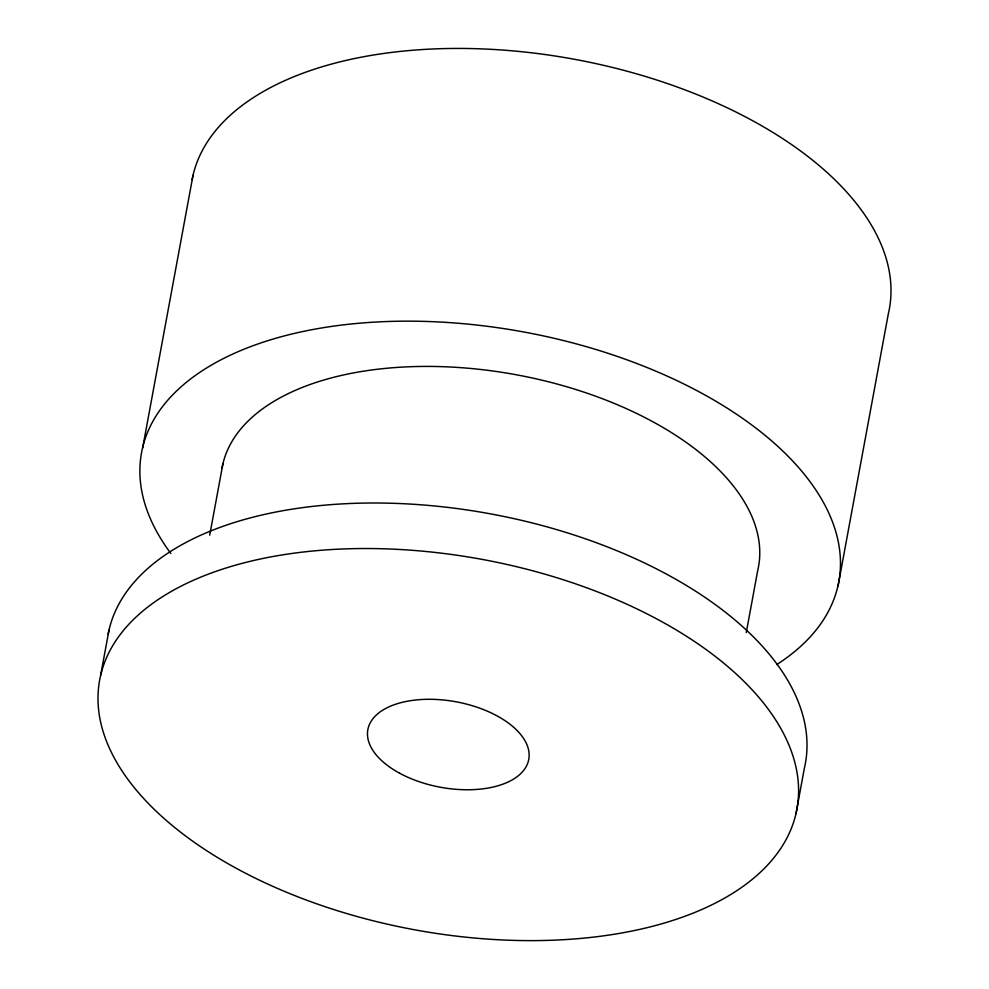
<?xml version="1.0" encoding="UTF-8"?>
<svg xmlns="http://www.w3.org/2000/svg" width="989" height="989" viewBox="0 0 989 989"><rect width="100%" height="100%" fill="white"/><g stroke="black" fill="none" stroke-linecap="round" stroke-linejoin="round"><path stroke-width="1.48" d="M100.655 675.252L109.062 629.795M142.651 447.968L193.04 175.238M209.717 535.173L222.884 463.952M746.25 632.626L757.722 570.505A272.741 144.814 10.5 0 0 519.472 375.363A272.741 144.814 10.5 0 0 221.969 468.378M795.96 813.762A354.569 188.256 10.5 0 0 312.03 551.083A354.569 188.256 10.5 0 0 236.952 868.676A354.569 188.256 10.5 0 0 795.96 813.762L804.354 768.305A354.569 188.256 10.5 0 0 495.946 514.886A354.569 188.256 10.5 0 0 108.135 634.147M837.955 586.489L888.345 313.748A354.569 188.256 10.5 0 0 579.925 60.317A354.569 188.256 10.5 0 0 192.113 179.578M170.862 553.481A354.569 188.256 10.5 0 1 523.589 331.945A354.569 188.256 10.5 0 1 776.761 664.559M399.531 773.163A81.827 43.442 10.5 0 0 528.534 760.492A81.827 43.442 10.5 0 0 416.863 699.878A81.827 43.442 10.5 0 0 399.531 773.163"/></g></svg>
